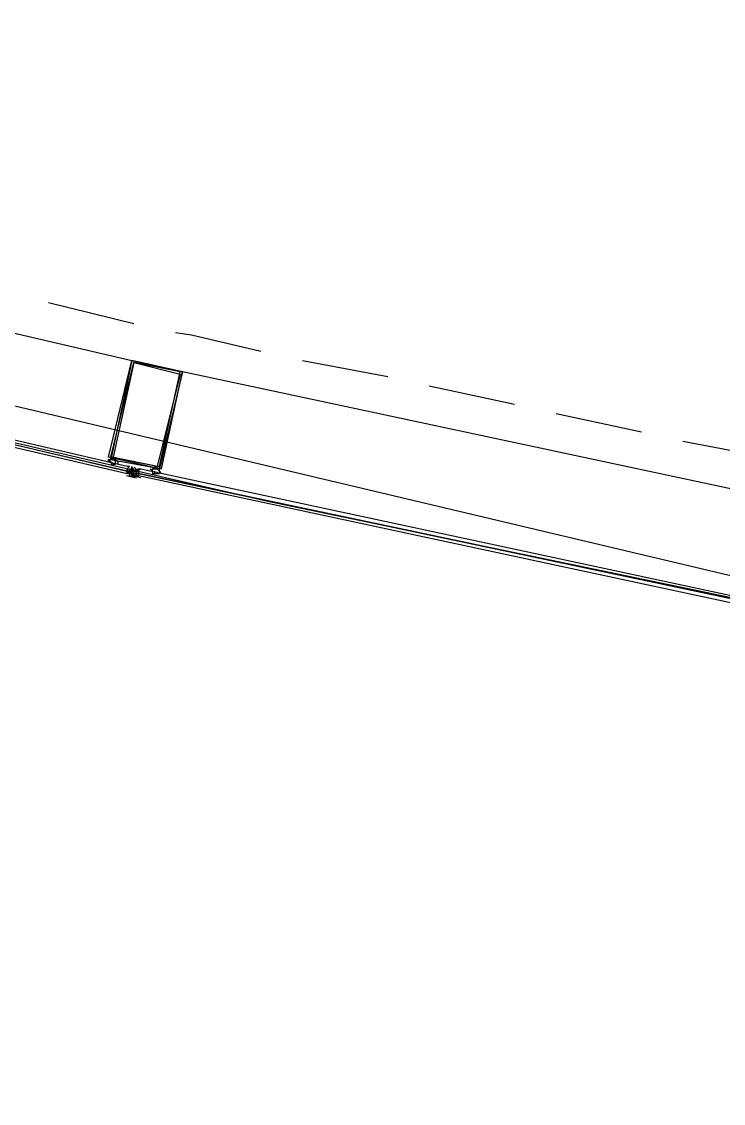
# Model space of a CAD drawing. Header units: feet. Extents: x -84 to 198, y -22 to 181.
# Drawn here: x 35.59 to 39.65, y 15.92 to 22.17 of the extents above; entities that cross this region are included whole.
import ezdxf

# ---------------------------------------------------------------- set-up
doc = ezdxf.new("R2010")
doc.units = ezdxf.units.FT
doc.layers.add('A-AREA-UNIDAD', color=30, linetype='CONTINUOUS')
doc.layers.add('A-LINEA', color=7, linetype='CONTINUOUS')

msp = doc.modelspace()

# ---------------------------------------------------------------- linework, layer by layer
at = {"layer": 'A-AREA-UNIDAD'}
msp.add_lwpolyline([(23.392, 28.4089), (25.28, 25.4756), (25.6, 25.44), (25.632, 24.96), (27.68, 22.24), (28, 22.2044), (28.08, 21.7244), (39.712, 18.9689), (47.68, 17.5644), (55.712, 16.5156), (55.808, 17.0489), (56.4, 17.0844), (56.448, 17.28), (58.752, 17.0844), (61.952, 30.56)], dxfattribs=at)
at = {"layer": 'A-LINEA'}
for p, q in [((32.6133, 21.0578), (36.2267, 20.2178)), ((35.7467, 20.5511), (36.24, 20.4311)), ((37.2133, 20.2178), (37.7067, 20.1244)), ((40.1467, 19.3778), (36.52, 20.1511)), ((37.9467, 20.0711), (38.44, 19.9644)), ((38.68, 19.9111), (39.1733, 19.8044)), ((39.4133, 19.7511), (39.9067, 19.6578)), ((36.1067, 19.6578), (36.1067, 19.6444)), ((36.1067, 19.6444), (36.1067, 19.6444)), ((36.12, 19.6178), (36.1067, 19.6311)), ((36.12, 19.6444), (36.12, 19.6444)), ((36.1067, 19.6178), (36.1067, 19.6178)), ((36.2, 19.5911), (36.2, 19.5911)), ((36.2, 19.5778), (36.2, 19.5778)), ((36.2, 19.5778), (36.2, 19.5778)), ((36.2, 19.5778), (36.2, 19.5778)), ((36.2, 19.5778), (36.2, 19.5778)), ((36.2, 19.5778), (36.2, 19.5778)), ((36.2, 19.5778), (36.2, 19.5644)), ((36.2133, 19.5778), (36.2, 19.5778)), ((36.2133, 19.5644), (36.2, 19.5644)), ((36.2, 19.5644), (36.2, 19.5644)), ((36.2, 19.5644), (36.2, 19.5644)), ((36.2, 19.5644), (36.2, 19.5644)), ((36.2, 19.5644), (36.2, 19.5644)), ((36.2, 19.5644), (36.2, 19.5644)), ((36.2, 19.5644), (36.2, 19.5644)), ((36.2, 19.5644), (36.2, 19.5644)), ((36.2, 19.5644), (36.2, 19.5644)), ((36.2, 19.5644), (36.2, 19.5644)), ((36.2, 19.5644), (36.2, 19.5644)), ((36.2, 19.5644), (36.2, 19.5644)), ((36.2, 19.5644), (36.2, 19.5644)), ((36.2, 19.5644), (36.2, 19.5644)), ((36.2, 19.5644), (36.2, 19.5644)), ((36.2, 19.5644), (36.2, 19.5644)), ((36.2, 19.5644), (36.2, 19.5644)), ((36.2, 19.5644), (36.2, 19.5644)), ((36.2, 19.5644), (36.2, 19.5644)), ((36.2133, 19.6044), (36.2133, 19.6044)), ((36.2133, 19.6044), (36.2133, 19.6044)), ((36.2133, 19.6044), (36.2133, 19.6044)), ((36.2133, 19.6044), (36.2133, 19.6044)), ((36.2133, 19.5911), (36.2133, 19.5778)), ((36.2133, 19.5911), (36.2133, 19.5911)), ((36.2133, 19.5911), (36.2133, 19.5911)), ((36.2133, 19.5911), (36.2133, 19.5778)), ((36.2133, 19.5911), (36.2133, 19.5911)), ((36.2133, 19.5911), (36.2133, 19.5911)), ((36.2133, 19.5778), (36.2133, 19.5911)), ((36.2133, 19.5911), (36.2133, 19.5911)), ((36.2133, 19.5911), (36.2133, 19.5911)), ((36.2133, 19.5911), (36.2133, 19.5911)), ((36.2133, 19.5911), (36.2133, 19.5911)), ((36.2133, 19.5911), (36.2133, 19.5911)), ((36.2133, 19.5911), (36.2267, 19.5911)), ((36.2133, 19.5911), (36.2267, 19.5911)), ((36.2133, 19.5911), (36.2267, 19.5911)), ((36.2133, 19.5778), (36.2133, 19.5778)), ((36.2133, 19.5778), (36.2133, 19.5778)), ((36.2133, 19.5778), (36.2133, 19.5778)), ((36.2133, 19.5778), (36.2133, 19.5778)), ((36.2133, 19.5778), (36.2133, 19.5644)), ((36.2133, 19.5778), (36.2133, 19.5778)), ((36.2133, 19.5778), (36.2133, 19.5778)), ((36.2133, 19.5778), (36.2133, 19.5778)), ((36.2133, 19.5778), (36.2267, 19.5778)), ((36.2267, 19.5778), (36.2133, 19.5778)), ((36.2267, 19.5778), (36.2133, 19.5644)), ((36.2133, 19.5778), (36.2133, 19.5778)), ((36.2133, 19.5778), (36.2133, 19.5778)), ((36.2267, 19.5778), (36.2133, 19.5778)), ((36.2133, 19.5778), (36.2133, 19.5778)), ((36.2133, 19.5778), (36.2133, 19.5778)), ((36.2133, 19.5778), (36.2133, 19.5778)), ((36.2133, 19.5778), (36.2133, 19.5778)), ((36.2133, 19.5644), (36.2133, 19.5778)), ((36.2133, 19.5778), (36.2267, 19.5778)), ((36.2133, 19.5778), (36.2133, 19.5778)), ((36.2133, 19.5778), (36.2133, 19.5778)), ((36.2133, 19.5644), (36.2133, 19.5778)), ((36.2133, 19.5778), (36.2133, 19.5778)), ((36.2133, 19.5778), (36.2133, 19.5644)), ((36.2133, 19.5778), (36.2133, 19.5778)), ((36.2133, 19.5778), (36.2133, 19.5778)), ((36.2133, 19.5778), (36.2133, 19.5778)), ((36.2133, 19.5778), (36.2133, 19.5778)), ((36.2133, 19.5778), (36.2133, 19.5778)), ((36.2133, 19.5778), (36.2133, 19.5778)), ((36.2133, 19.5778), (36.2133, 19.5778)), ((36.2133, 19.5778), (36.2133, 19.5778)), ((36.2133, 19.5778), (36.2133, 19.5778)), ((36.2133, 19.5778), (36.2267, 19.5778)), ((36.2133, 19.5778), (36.2133, 19.5778)), ((36.2133, 19.5778), (36.2133, 19.5778)), ((36.2133, 19.5778), (36.2133, 19.5778)), ((36.2133, 19.5778), (36.2133, 19.5778)), ((36.2133, 19.5778), (36.2133, 19.5778)), ((36.2133, 19.5778), (36.2133, 19.5778)), ((36.2133, 19.5778), (36.2133, 19.5778)), ((36.2133, 19.5778), (36.2133, 19.5778)), ((36.2133, 19.5778), (36.2133, 19.5778)), ((36.2133, 19.5644), (36.2133, 19.5778)), ((36.2133, 19.5644), (36.2133, 19.5778)), ((36.2133, 19.5778), (36.2133, 19.5778)), ((36.2133, 19.5778), (36.2133, 19.5778)), ((36.2133, 19.5778), (36.2133, 19.5778)), ((36.2267, 19.5778), (36.2133, 19.5644)), ((36.2133, 19.5778), (36.2133, 19.5778)), ((36.2133, 19.5778), (36.2133, 19.5778)), ((36.2133, 19.5644), (36.2133, 19.5644)), ((36.2133, 19.5644), (36.2133, 19.5644)), ((36.2133, 19.5644), (36.2133, 19.5644)), ((36.2133, 19.5644), (36.2133, 19.5644)), ((36.2133, 19.5644), (36.2133, 19.5644)), ((36.2133, 19.5644), (36.2133, 19.5644)), ((36.2133, 19.5644), (36.2133, 19.5644)), ((36.2267, 19.5644), (36.2133, 19.5644)), ((36.2133, 19.5644), (36.2133, 19.5644)), ((36.2133, 19.5644), (36.2133, 19.5644)), ((36.2133, 19.5644), (36.2133, 19.5644)), ((36.2267, 19.5644), (36.2133, 19.5644)), ((36.2133, 19.5644), (36.2133, 19.5644)), ((36.2133, 19.5644), (36.2133, 19.5644)), ((36.2133, 19.5644), (36.2133, 19.5511)), ((36.2133, 19.5644), (36.2133, 19.5644)), ((36.2133, 19.5644), (36.2133, 19.5644)), ((36.2133, 19.5644), (36.2133, 19.5644)), ((36.2133, 19.5644), (36.2133, 19.5644)), ((36.2133, 19.5644), (36.2133, 19.5644)), ((36.2267, 19.5644), (36.2133, 19.5644)), ((36.2267, 19.5644), (36.2133, 19.5644)), ((36.2133, 19.5644), (36.2133, 19.5644)), ((36.2133, 19.5644), (36.2267, 19.5644)), ((36.2133, 19.5644), (36.2133, 19.5644)), ((36.2267, 19.5644), (36.2133, 19.5644)), ((36.2267, 19.5644), (36.2133, 19.5644)), ((36.2267, 19.5644), (36.2133, 19.5644)), ((36.2133, 19.5511), (36.2133, 19.5644)), ((36.2267, 19.5911), (36.2267, 19.5911)), ((36.2267, 19.5911), (36.2267, 19.5911)), ((36.2267, 19.5911), (36.2267, 19.5911)), ((36.2267, 19.5911), (36.2267, 19.5911)), ((36.2267, 19.5911), (36.2267, 19.5911)), ((36.2267, 19.5911), (36.2267, 19.5911)), ((36.2267, 19.5911), (36.2267, 19.5911)), ((36.2267, 19.5911), (36.2267, 19.5911)), ((36.2267, 19.5911), (36.2267, 19.5911)), ((36.2267, 19.5778), (36.2267, 19.5911)), ((36.2267, 19.5911), (36.2267, 19.5911)), ((36.2267, 19.5911), (36.2267, 19.5911)), ((36.2267, 19.5778), (36.2267, 19.5778)), ((36.2267, 19.5778), (36.2267, 19.5778)), ((36.2267, 19.5778), (36.2267, 19.5778)), ((36.24, 19.5778), (36.2267, 19.5778)), ((36.2267, 19.5778), (36.2267, 19.5778)), ((36.2267, 19.5778), (36.2267, 19.5778)), ((36.2267, 19.5778), (36.2267, 19.5778)), ((36.2267, 19.5778), (36.2267, 19.5778)), ((36.2267, 19.5778), (36.2267, 19.5778)), ((36.2267, 19.5778), (36.2267, 19.5778)), ((36.2267, 19.5778), (36.2267, 19.5778)), ((36.2267, 19.5778), (36.2267, 19.5778)), ((36.2267, 19.5778), (36.2267, 19.5778)), ((36.2267, 19.5778), (36.2267, 19.5778)), ((36.2267, 19.5778), (36.24, 19.5778)), ((36.2267, 19.5778), (36.2267, 19.5778)), ((36.2267, 19.5778), (36.2267, 19.5778)), ((36.2267, 19.5778), (36.2267, 19.5778)), ((36.2267, 19.5778), (36.2267, 19.5778)), ((36.2267, 19.5778), (36.2267, 19.5778)), ((36.2267, 19.5778), (36.2267, 19.5778)), ((36.2267, 19.5778), (36.2267, 19.5778)), ((36.2267, 19.5778), (36.2267, 19.5778)), ((36.2267, 19.5778), (36.24, 19.5778)), ((36.2267, 19.5778), (36.24, 19.5778)), ((36.2267, 19.5778), (36.2267, 19.5778)), ((36.2267, 19.5778), (36.24, 19.5778)), ((36.2267, 19.5778), (36.2267, 19.5778)), ((36.2267, 19.5778), (36.2267, 19.5778)), ((36.2267, 19.5778), (36.2267, 19.5778)), ((36.2267, 19.5778), (36.2267, 19.5778)), ((36.2267, 19.5778), (36.2267, 19.5778)), ((36.2267, 19.5778), (36.2267, 19.5778)), ((36.2267, 19.5778), (36.2267, 19.5778)), ((36.2267, 19.5778), (36.2267, 19.5778)), ((36.2267, 19.5778), (36.2267, 19.5778)), ((36.2267, 19.5644), (36.2267, 19.5644)), ((36.24, 19.5644), (36.2267, 19.5644)), ((36.2267, 19.5644), (36.2267, 19.5644)), ((36.2267, 19.5644), (36.2267, 19.5644)), ((36.2267, 19.5644), (36.2267, 19.5644)), ((36.2267, 19.5644), (36.2267, 19.5644)), ((36.2267, 19.5644), (36.2267, 19.5644)), ((36.2267, 19.5644), (36.2267, 19.5511)), ((36.2267, 19.5644), (36.2267, 19.5644)), ((36.2267, 19.5644), (36.2267, 19.5644)), ((36.2267, 19.5644), (36.2267, 19.5644)), ((36.2267, 19.5644), (36.2267, 19.5644)), ((36.2267, 19.5644), (36.2267, 19.5644)), ((36.2267, 19.5644), (36.2267, 19.5644)), ((36.2267, 19.5644), (36.2267, 19.5644)), ((36.2267, 19.5644), (36.2267, 19.5644)), ((36.2267, 19.5644), (36.2267, 19.5644)), ((36.2267, 19.5644), (36.2267, 19.5644)), ((36.2267, 19.5644), (36.2267, 19.5644)), ((36.2267, 19.5511), (36.2267, 19.5644)), ((36.2267, 19.5511), (36.2267, 19.5644)), ((36.2267, 19.5511), (36.2267, 19.5644)), ((36.2267, 19.5511), (36.2267, 19.5644)), ((36.2267, 19.5644), (36.24, 19.5644)), ((36.2267, 19.5644), (36.2267, 19.5644)), ((36.2267, 19.5644), (36.2267, 19.5644)), ((36.2267, 19.5644), (36.2267, 19.5644)), ((36.2267, 19.5644), (36.2267, 19.5644)), ((36.2267, 19.5644), (36.2267, 19.5644)), ((36.2267, 19.5644), (36.2267, 19.5644)), ((36.2267, 19.5644), (36.2267, 19.5644)), ((36.2267, 19.5644), (36.2267, 19.5644)), ((36.2267, 19.5644), (36.2267, 19.5644)), ((36.2267, 19.5644), (36.2267, 19.5644)), ((36.2267, 19.5644), (36.2267, 19.5644)), ((36.2267, 19.5644), (36.2267, 19.5644)), ((36.2267, 19.5644), (36.2267, 19.5644)), ((36.2267, 19.5644), (36.2267, 19.5644)), ((36.2267, 19.5644), (36.24, 19.5644)), ((36.2267, 19.5644), (36.2267, 19.5644)), ((36.2267, 19.5644), (36.2267, 19.5644)), ((36.2267, 19.5644), (36.2267, 19.5644)), ((36.2267, 19.5644), (36.2267, 19.5644)), ((36.2267, 19.5644), (36.2267, 19.5644)), ((36.2267, 19.5644), (36.2267, 19.5644)), ((36.2267, 19.5644), (36.2267, 19.5644)), ((36.2267, 19.5644), (36.2267, 19.5644)), ((36.2267, 19.5644), (36.2267, 19.5644)), ((36.2267, 19.5644), (36.2267, 19.5644)), ((36.2267, 19.5644), (36.2267, 19.5644)), ((36.2267, 19.5644), (36.2267, 19.5644)), ((36.2267, 19.5644), (36.2267, 19.5644)), ((36.2267, 19.5644), (36.2267, 19.5644)), ((36.2267, 19.5644), (36.2267, 19.5644)), ((36.2267, 19.5644), (36.2267, 19.5644)), ((36.2267, 19.5644), (36.2267, 19.5644)), ((36.2267, 19.5511), (36.2267, 19.5644)), ((36.2267, 19.5644), (36.2267, 19.5644)), ((36.2267, 19.5644), (36.2267, 19.5644)), ((36.2267, 19.5644), (36.2267, 19.5644)), ((36.2267, 19.5644), (36.2267, 19.5644)), ((36.2267, 19.5644), (36.2267, 19.5644)), ((36.2267, 19.5511), (36.2267, 19.5644)), ((36.2267, 19.5511), (36.2267, 19.5644)), ((36.2267, 19.5644), (36.2267, 19.5644)), ((36.2267, 19.5644), (36.2267, 19.5644)), ((36.2267, 19.5644), (36.2267, 19.5644)), ((36.2267, 19.5644), (36.2267, 19.5644)), ((36.2267, 19.5644), (36.2267, 19.5644)), ((36.2267, 19.5644), (36.2267, 19.5644)), ((36.24, 19.5778), (36.24, 19.5778)), ((36.24, 19.5778), (36.24, 19.5778)), ((36.24, 19.5778), (36.24, 19.5644)), ((36.24, 19.5778), (36.24, 19.5778)), ((36.24, 19.5778), (36.24, 19.5778)), ((36.24, 19.5778), (36.24, 19.5778)), ((36.2533, 19.5778), (36.24, 19.5778)), ((36.24, 19.5778), (36.24, 19.5778)), ((36.24, 19.5778), (36.24, 19.5778)), ((36.24, 19.5778), (36.24, 19.5778)), ((36.24, 19.5778), (36.24, 19.5778)), ((36.24, 19.5778), (36.24, 19.5644)), ((36.24, 19.5778), (36.24, 19.5778)), ((36.24, 19.5778), (36.24, 19.5778)), ((36.24, 19.5778), (36.2533, 19.5778)), ((36.24, 19.5778), (36.24, 19.5778)), ((36.24, 19.5778), (36.24, 19.5778)), ((36.24, 19.5778), (36.24, 19.5778)), ((36.24, 19.5778), (36.24, 19.5778)), ((36.24, 19.5778), (36.24, 19.5778)), ((36.24, 19.5778), (36.24, 19.5778)), ((36.24, 19.5778), (36.24, 19.5778)), ((36.24, 19.5778), (36.24, 19.5644)), ((36.24, 19.5778), (36.24, 19.5778)), ((36.24, 19.5778), (36.24, 19.5778)), ((36.24, 19.5778), (36.24, 19.5778)), ((36.24, 19.5778), (36.24, 19.5778)), ((36.24, 19.5778), (36.24, 19.5778)), ((36.24, 19.5778), (36.24, 19.5778)), ((36.24, 19.5778), (36.24, 19.5778)), ((36.24, 19.5778), (36.24, 19.5778)), ((36.24, 19.5778), (36.24, 19.5644)), ((36.24, 19.5778), (36.24, 19.5778)), ((36.24, 19.5644), (36.24, 19.5644)), ((36.24, 19.5644), (36.24, 19.5644)), ((36.24, 19.5644), (36.24, 19.5644)), ((36.24, 19.5644), (36.24, 19.5644)), ((36.24, 19.5644), (36.24, 19.5644)), ((36.24, 19.5644), (36.24, 19.5644)), ((36.24, 19.5644), (36.24, 19.5644)), ((36.24, 19.5644), (36.24, 19.5644)), ((36.24, 19.5644), (36.24, 19.5644)), ((36.24, 19.5644), (36.24, 19.5644)), ((36.24, 19.5644), (36.24, 19.5644)), ((36.24, 19.5644), (36.24, 19.5644)), ((36.24, 19.5644), (36.24, 19.5511)), ((36.24, 19.5644), (36.24, 19.5644)), ((36.24, 19.5644), (36.24, 19.5644)), ((36.24, 19.5644), (36.24, 19.5644)), ((36.24, 19.5644), (36.24, 19.5644)), ((36.24, 19.5644), (36.24, 19.5644)), ((36.24, 19.5644), (36.24, 19.5644)), ((36.24, 19.5644), (36.24, 19.5644)), ((36.24, 19.5511), (36.24, 19.5644)), ((36.24, 19.5644), (36.24, 19.5644)), ((36.24, 19.5644), (36.24, 19.5644)), ((36.24, 19.5644), (36.2533, 19.5644)), ((36.24, 19.5644), (36.24, 19.5511)), ((36.24, 19.5644), (36.2533, 19.5644)), ((36.24, 19.5644), (36.24, 19.5644)), ((36.24, 19.5644), (36.24, 19.5644)), ((36.24, 19.5644), (36.24, 19.5644)), ((36.24, 19.5644), (36.24, 19.5644)), ((36.24, 19.5644), (36.24, 19.5644)), ((36.24, 19.5644), (36.24, 19.5644)), ((36.24, 19.5644), (36.24, 19.5644)), ((36.24, 19.5644), (36.24, 19.5644)), ((36.24, 19.5644), (36.24, 19.5644)), ((36.24, 19.5644), (36.24, 19.5644)), ((36.24, 19.5644), (36.24, 19.5644)), ((36.24, 19.5644), (36.24, 19.5644)), ((36.24, 19.5644), (36.24, 19.5644)), ((36.24, 19.5644), (36.2533, 19.5644)), ((36.24, 19.5644), (36.24, 19.5644)), ((36.24, 19.5644), (36.24, 19.5644)), ((36.24, 19.5644), (36.2533, 19.5644)), ((36.24, 19.5644), (36.2533, 19.5644)), ((36.24, 19.5644), (36.24, 19.5644)), ((36.24, 19.5644), (36.2533, 19.5644)), ((36.24, 19.5644), (36.24, 19.5644)), ((36.24, 19.5644), (36.24, 19.5644)), ((36.24, 19.5644), (36.24, 19.5644)), ((36.24, 19.5644), (36.24, 19.5644)), ((36.24, 19.5644), (36.24, 19.5644)), ((36.24, 19.5644), (36.24, 19.5644)), ((36.24, 19.5644), (36.24, 19.5644)), ((36.2533, 19.5911), (36.2533, 19.5911)), ((36.2533, 19.5911), (36.2533, 19.5911)), ((36.2533, 19.5778), (36.2533, 19.5911)), ((36.2533, 19.5778), (36.2533, 19.5778)), ((36.2533, 19.5778), (36.2533, 19.5778)), ((36.2533, 19.5778), (36.2533, 19.5778)), ((36.2533, 19.5778), (36.2533, 19.5778)), ((36.2533, 19.5778), (36.2533, 19.5778)), ((36.2533, 19.5778), (36.2533, 19.5778)), ((36.2533, 19.5778), (36.2533, 19.5778)), ((36.2533, 19.5778), (36.2533, 19.5778)), ((36.2533, 19.5778), (36.2533, 19.5778)), ((36.2533, 19.5778), (36.2533, 19.5778)), ((36.2533, 19.5778), (36.2533, 19.5778)), ((36.2533, 19.5778), (36.2533, 19.5778)), ((36.2533, 19.5778), (36.2533, 19.5778)), ((36.2533, 19.5778), (36.2533, 19.5778)), ((36.2533, 19.5778), (36.2533, 19.5778)), ((36.2533, 19.5778), (36.2533, 19.5778)), ((36.2533, 19.5778), (36.2533, 19.5778)), ((36.2533, 19.5778), (36.2533, 19.5778)), ((36.2533, 19.5778), (36.2533, 19.5778)), ((36.2533, 19.5778), (36.2533, 19.5778)), ((36.2533, 19.5778), (36.2533, 19.5778)), ((36.2533, 19.5778), (36.2533, 19.5778)), ((36.2533, 19.5778), (36.2667, 19.5778)), ((36.2533, 19.5778), (36.2533, 19.5778)), ((36.2667, 19.5778), (36.2533, 19.5778)), ((36.2533, 19.5778), (36.2533, 19.5644)), ((36.2533, 19.5778), (36.2533, 19.5778)), ((36.2533, 19.5644), (36.2533, 19.5778)), ((36.2533, 19.5778), (36.2667, 19.5778)), ((36.2533, 19.5778), (36.2533, 19.5778)), ((36.2533, 19.5778), (36.2533, 19.5644)), ((36.2533, 19.5778), (36.2533, 19.5778)), ((36.2533, 19.5778), (36.2533, 19.5778)), ((36.2533, 19.5778), (36.2533, 19.5778)), ((36.2533, 19.5644), (36.2533, 19.5644)), ((36.2533, 19.5644), (36.2533, 19.5644)), ((36.2533, 19.5644), (36.2533, 19.5644)), ((36.2533, 19.5644), (36.2533, 19.5644)), ((36.2533, 19.5644), (36.2533, 19.5644)), ((36.2533, 19.5644), (36.2533, 19.5644)), ((36.2533, 19.5644), (36.2533, 19.5644)), ((36.2533, 19.5644), (36.2533, 19.5644)), ((36.2533, 19.5644), (36.2533, 19.5644)), ((36.2533, 19.5644), (36.2533, 19.5644)), ((36.2533, 19.5644), (36.2533, 19.5644)), ((36.2533, 19.5644), (36.2533, 19.5644)), ((36.2533, 19.5644), (36.2533, 19.5644)), ((36.2533, 19.5644), (36.2533, 19.5644)), ((36.2533, 19.5644), (36.2533, 19.5644)), ((36.2533, 19.5644), (36.2533, 19.5644)), ((36.2533, 19.5644), (36.2533, 19.5644)), ((36.2533, 19.5644), (36.2533, 19.5644)), ((36.2533, 19.5644), (36.2533, 19.5644)), ((36.2533, 19.5644), (36.2533, 19.5644)), ((36.2533, 19.5644), (36.2533, 19.5644)), ((36.2533, 19.5644), (36.2533, 19.5644)), ((36.2533, 19.5644), (36.2533, 19.5644)), ((36.2533, 19.5644), (36.2533, 19.5644)), ((36.2533, 19.5644), (36.2533, 19.5644)), ((36.2533, 19.5644), (36.2533, 19.5511)), ((36.2533, 19.5644), (36.2533, 19.5644)), ((36.2533, 19.5644), (36.2533, 19.5644)), ((36.2533, 19.5644), (36.2533, 19.5644)), ((36.2533, 19.5644), (36.2533, 19.5644)), ((36.2533, 19.5644), (36.2533, 19.5644)), ((36.2533, 19.5644), (36.2533, 19.5644)), ((36.2533, 19.5644), (36.2533, 19.5644)), ((36.2533, 19.5644), (36.2533, 19.5644)), ((36.2533, 19.5644), (36.2533, 19.5644)), ((36.2533, 19.5644), (36.2533, 19.5644)), ((36.2533, 19.5644), (36.2533, 19.5644)), ((36.2533, 19.5644), (36.2533, 19.5644)), ((36.2533, 19.5644), (36.2533, 19.5644)), ((36.2533, 19.5644), (36.2533, 19.5644)), ((36.2533, 19.5644), (36.2533, 19.5644)), ((36.2533, 19.5644), (36.2667, 19.5644)), ((36.2533, 19.5644), (36.2533, 19.5644)), ((36.2533, 19.5644), (36.2533, 19.5644)), ((36.2533, 19.5644), (36.2533, 19.5644)), ((36.2533, 19.5644), (36.2533, 19.5644)), ((36.2533, 19.5644), (36.2533, 19.5644)), ((36.2533, 19.5644), (36.2533, 19.5644)), ((36.2533, 19.5644), (36.2533, 19.5644)), ((36.2533, 19.5644), (36.2533, 19.5644)), ((36.2667, 19.5644), (36.2533, 19.5644)), ((36.2533, 19.5644), (36.2533, 19.5644)), ((36.2533, 19.5644), (36.2533, 19.5644)), ((36.2533, 19.5644), (36.2533, 19.5644)), ((36.2667, 19.5644), (36.2533, 19.5644)), ((36.2533, 19.5644), (36.2533, 19.5644)), ((36.2533, 19.5644), (36.2533, 19.5644)), ((36.2533, 19.5644), (36.2533, 19.5644)), ((36.2667, 19.5911), (36.2667, 19.5911)), ((36.2667, 19.5911), (36.2667, 19.5911)), ((36.2667, 19.5911), (36.2667, 19.5911)), ((36.2667, 19.5911), (36.2667, 19.5911)), ((36.2667, 19.5778), (36.2667, 19.5778)), ((36.2667, 19.5778), (36.2667, 19.5778)), ((36.2667, 19.5778), (36.2667, 19.5778)), ((36.2667, 19.5778), (36.2667, 19.5778)), ((36.2667, 19.5778), (36.2667, 19.5778)), ((36.2667, 19.5778), (36.2667, 19.5778)), ((36.2667, 19.5778), (36.2667, 19.5778)), ((36.2667, 19.5778), (36.2667, 19.5778)), ((36.2667, 19.5778), (36.2667, 19.5778)), ((36.2667, 19.5778), (36.2667, 19.5778)), ((36.2667, 19.5644), (36.2667, 19.5644)), ((36.2667, 19.5644), (36.2667, 19.5644)), ((36.2667, 19.5644), (36.2667, 19.5644)), ((36.2667, 19.5644), (36.2667, 19.5644)), ((36.2667, 19.5644), (36.2667, 19.5644)), ((36.2667, 19.5644), (36.2667, 19.5644)), ((36.2667, 19.5644), (36.2667, 19.5644)), ((36.2667, 19.5644), (36.2667, 19.5644)), ((36.2667, 19.5644), (36.2667, 19.5644)), ((36.2667, 19.5644), (36.2667, 19.5644)), ((36.2667, 19.5644), (36.2667, 19.5511)), ((36.2667, 19.5644), (36.2667, 19.5644)), ((36.3733, 19.5911), (36.3733, 19.5911)), ((36.3733, 19.5778), (36.3733, 19.5778)), ((36.3867, 19.5911), (36.3867, 19.5911)), ((36.2535, 19.5374), (36.197, 19.5506)), ((36.2133, 19.5511), (36.2133, 19.5511)), ((36.2133, 19.5511), (36.2133, 19.5511)), ((36.2133, 19.5511), (36.2133, 19.5511)), ((36.2787, 19.5383), (36.2219, 19.5504)), ((36.24, 19.5511), (36.2267, 19.5511)), ((36.2267, 19.5511), (36.24, 19.5511)), ((36.2267, 19.5511), (36.2267, 19.5511)), ((36.2267, 19.5511), (36.2267, 19.5511)), ((36.24, 19.5511), (36.24, 19.5511)), ((36.24, 19.5511), (36.24, 19.5511)), ((36.24, 19.5511), (36.2533, 19.5511)), ((36.24, 19.5511), (36.24, 19.5511)), ((36.24, 19.5511), (36.24, 19.5511)), ((36.24, 19.5511), (36.24, 19.5511)), ((36.24, 19.5511), (36.24, 19.5511)), ((36.2533, 19.5511), (36.24, 19.5511)), ((36.24, 19.5511), (36.24, 19.5511)), ((36.24, 19.5511), (36.24, 19.5511)), ((36.24, 19.5511), (36.24, 19.5511)), ((36.24, 19.5511), (36.24, 19.5511)), ((36.24, 19.5511), (36.24, 19.5511)), ((36.24, 19.5511), (36.24, 19.5511)), ((36.24, 19.5511), (36.2533, 19.5511)), ((36.24, 19.5511), (36.24, 19.5511)), ((36.24, 19.5511), (36.24, 19.5511)), ((36.24, 19.5511), (36.24, 19.5511)), ((36.24, 19.5511), (36.24, 19.5511)), ((36.24, 19.5511), (36.24, 19.5511)), ((36.24, 19.5511), (36.24, 19.5511)), ((36.24, 19.5511), (36.24, 19.5511)), ((36.24, 19.5511), (36.24, 19.5511)), ((36.24, 19.5511), (36.24, 19.5511)), ((36.2533, 19.5511), (36.2533, 19.5511)), ((36.2533, 19.5511), (36.2533, 19.5511)), ((36.2533, 19.5511), (36.2533, 19.5511)), ((36.2533, 19.5511), (36.2533, 19.5511)), ((36.2533, 19.5511), (36.2533, 19.5511)), ((36.2533, 19.5511), (36.2533, 19.5511)), ((36.2533, 19.5511), (36.2533, 19.5511)), ((36.2533, 19.5511), (36.2533, 19.5511)), ((36.2533, 19.5511), (36.2667, 19.5511)), ((36.2533, 19.5511), (36.2533, 19.5511)), ((36.2533, 19.5511), (36.2533, 19.5511)), ((36.2533, 19.5511), (36.2533, 19.5511)), ((36.2533, 19.5511), (36.2533, 19.5511)), ((36.2533, 19.5511), (36.2533, 19.5511)), ((36.2533, 19.5511), (36.2533, 19.5511)), ((36.2667, 19.5511), (36.2533, 19.5511)), ((36.2667, 19.5511), (36.2533, 19.5511)), ((36.2667, 19.5511), (36.2667, 19.5511)), ((36.2667, 19.5511), (36.2667, 19.5511)), ((36.2667, 19.5511), (36.2667, 19.5511)), ((36.2667, 19.5511), (36.2667, 19.5511)), ((36.2667, 19.5511), (36.2667, 19.5511)), ((36.2667, 19.5511), (36.2667, 19.5511)), ((36.2667, 19.5511), (36.2667, 19.5511)), ((36.2667, 19.5511), (36.2667, 19.5511)), ((36.2667, 19.5511), (36.2667, 19.5511)), ((36.2667, 19.5511), (36.2667, 19.5511))]:
    msp.add_line(p, q, dxfattribs=at)
for points in [[(26.7067, 23.3511), (28.04, 21.6178), (31.0267, 20.8311), (34.0133, 20.0978), (37.0133, 19.4044), (40.0267, 18.7778), (43.0533, 18.2044), (46.0933, 17.6844), (49.1467, 17.2178), (52.2, 16.8044), (55.2533, 16.4444), (58.32, 16.1511), (60.4, 16.0178), (62.48, 15.9511), (64.5467, 15.9244), (66.6267, 15.9511), (68.7067, 16.0178), (70.7867, 16.1511), (72.8533, 16.3244), (74.92, 16.5511), (76.9867, 16.8178), (79.04, 17.1511), (81.08, 17.5244), (83.12, 17.9378)], [(32.36, 20.4844), (36.2, 19.5778), (36.2, 19.5911), (36.2133, 19.6044), (36.2, 19.6044), (32.3733, 20.4978), (32.36, 20.4978), (32.36, 20.4844)], [(32.36, 20.4578), (36.2, 19.5644), (36.2, 19.5778), (32.36, 20.4711), (32.36, 20.4578)], [(36.48, 20.3778), (36.5733, 20.3644), (36.9733, 20.2711)], [(36.2267, 20.2178), (36.52, 20.1511), (36.3867, 19.5911), (36.0933, 19.6578), (36.2267, 20.2178)], [(36.52, 20.1511), (36.2267, 20.2178), (36.1067, 19.6444), (36.4, 19.5911), (36.52, 20.1511)], [(36.24, 20.2044), (36.5067, 20.1378), (36.3733, 19.6044), (36.1067, 19.6578), (36.24, 20.2044)], [(36.5067, 20.1511), (36.24, 20.2044), (36.12, 19.6578), (36.3867, 19.6044), (36.5067, 20.1511)], [(36.1067, 19.6311), (36.0933, 19.6311), (36.0933, 19.6311), (36.0933, 19.6311), (36.0933, 19.6444), (36.0933, 19.6444), (36.1067, 19.6444), (36.1067, 19.6444), (36.1067, 19.6578), (36.1067, 19.6578), (36.1067, 19.6578), (36.1067, 19.6578)], [(36.12, 19.6578), (36.12, 19.6444), (36.12, 19.6444), (36.12, 19.6444), (36.12, 19.6444), (36.12, 19.6444), (36.1067, 19.6444), (36.1067, 19.6444), (36.0933, 19.6311), (36.0933, 19.6311)], [(36.12, 19.6178), (36.12, 19.6178), (36.1333, 19.6178), (36.1333, 19.6178), (36.1333, 19.6444), (36.1333, 19.6444), (36.12, 19.6444), (36.12, 19.6444), (36.12, 19.6444), (36.12, 19.6444), (36.12, 19.6578), (36.12, 19.6578), (36.12, 19.6578)], [(36.12, 19.6444), (36.12, 19.6578), (36.12, 19.6578)], [(36.1333, 19.6444), (36.12, 19.6444), (36.12, 19.6444), (36.12, 19.6444), (36.12, 19.6444)], [(36.1333, 19.6578), (36.1333, 19.6444), (36.1333, 19.6444), (36.1333, 19.6444), (36.1333, 19.6444), (36.1333, 19.6444), (36.1467, 19.6311), (36.1467, 19.6311), (36.1467, 19.6178)], [(36.1333, 19.6178), (36.12, 19.6178), (36.12, 19.6178), (36.1067, 19.6178), (36.1067, 19.6178)], [(36.1333, 19.6178), (36.1333, 19.6178), (36.1333, 19.6178), (36.1333, 19.6178)], [(36.2133, 19.6044), (36.2, 19.5911), (36.2, 19.5778), (36.2, 19.5644)], [(36.2, 19.5778), (36.2, 19.5778), (36.2133, 19.5778), (36.2133, 19.5778)], [(36.2133, 19.5778), (36.2133, 19.5644), (36.2, 19.5778)], [(36.2133, 19.5644), (36.2133, 19.5778), (36.2267, 19.5911), (36.2267, 19.6044)], [(36.2133, 19.5511), (36.2133, 19.5644), (36.2133, 19.5511)], [(36.2267, 19.5778), (36.2267, 19.5778), (36.2267, 19.5644), (36.2267, 19.5644)], [(36.2267, 19.5778), (36.2267, 19.5778), (36.2267, 19.5644), (36.2267, 19.5644)], [(36.2267, 19.5778), (36.2267, 19.5778), (36.2267, 19.5644)], [(36.24, 19.5778), (36.24, 19.5778), (36.24, 19.5644), (36.2267, 19.5511)], [(36.227, 19.6011), (36.2427, 19.5782), (36.2661, 19.5932)], [(36.24, 19.5644), (36.24, 19.5644), (36.24, 19.5778)], [(36.24, 19.5511), (36.24, 19.5644), (36.24, 19.5778)], [(36.2404, 19.6019), (36.2553, 19.5783), (36.2793, 19.5924)], [(36.2533, 19.5511), (36.2533, 19.5644), (36.2533, 19.5778), (36.2533, 19.5911)], [(40.1333, 18.7511), (40.12, 18.7511), (36.2667, 19.5644), (36.2667, 19.5911), (36.28, 19.5911), (40.1333, 18.7644), (40.1333, 18.7511)], [(36.2667, 19.5911), (36.2667, 19.5778), (36.2667, 19.5644), (36.2667, 19.5511)], [(36.2667, 19.5644), (36.2667, 19.5778), (36.2667, 19.5644)], [(40.12, 18.7244), (36.2667, 19.5511), (36.2667, 19.5644), (40.12, 18.7511), (40.1333, 18.7378), (40.12, 18.7244)], [(36.3333, 19.5911), (36.3467, 19.5778), (36.3467, 19.5778), (36.3467, 19.5644), (36.3467, 19.5644)], [(36.36, 19.6044), (36.36, 19.5911), (36.36, 19.5911), (36.36, 19.5911), (36.36, 19.5911), (36.36, 19.5911), (36.3467, 19.5911), (36.3467, 19.5911)], [(36.3467, 19.5778), (36.3467, 19.5911), (36.3467, 19.5911), (36.3733, 19.5911), (36.3733, 19.5911), (36.3733, 19.5911), (36.3733, 19.5911), (36.3733, 19.5911), (36.3733, 19.5911), (36.3733, 19.6044)], [(36.3467, 19.5644), (36.36, 19.5644), (36.36, 19.5644), (36.3733, 19.5644), (36.3733, 19.5644)], [(36.36, 19.5911), (36.36, 19.5911), (36.36, 19.5911)], [(36.36, 19.5644), (36.36, 19.5644), (36.36, 19.5778), (36.36, 19.5778)], [(36.36, 19.5644), (36.3733, 19.5644), (36.3733, 19.5644), (36.3867, 19.5644), (36.3867, 19.5644), (36.3867, 19.5644)], [(36.3867, 19.5778), (36.3733, 19.5911), (36.3733, 19.5911), (36.3733, 19.5911), (36.3733, 19.5911), (36.3733, 19.5911), (36.3733, 19.6044)], [(36.3733, 19.5911), (36.3733, 19.5911), (36.3733, 19.5911)], [(36.3733, 19.5911), (36.3733, 19.5911), (36.3733, 19.5911), (36.3733, 19.5911)], [(36.4, 19.5644), (36.3867, 19.5778), (36.3867, 19.5778), (36.3867, 19.5911), (36.3867, 19.5911), (36.3867, 19.5911), (36.3867, 19.5911), (36.3867, 19.5911), (36.3867, 19.6044)], [(36.3867, 19.5778), (36.3867, 19.5644), (36.3867, 19.5644)]]:
    msp.add_lwpolyline(points, dxfattribs=at)

doc.saveas('drawing.dxf')
